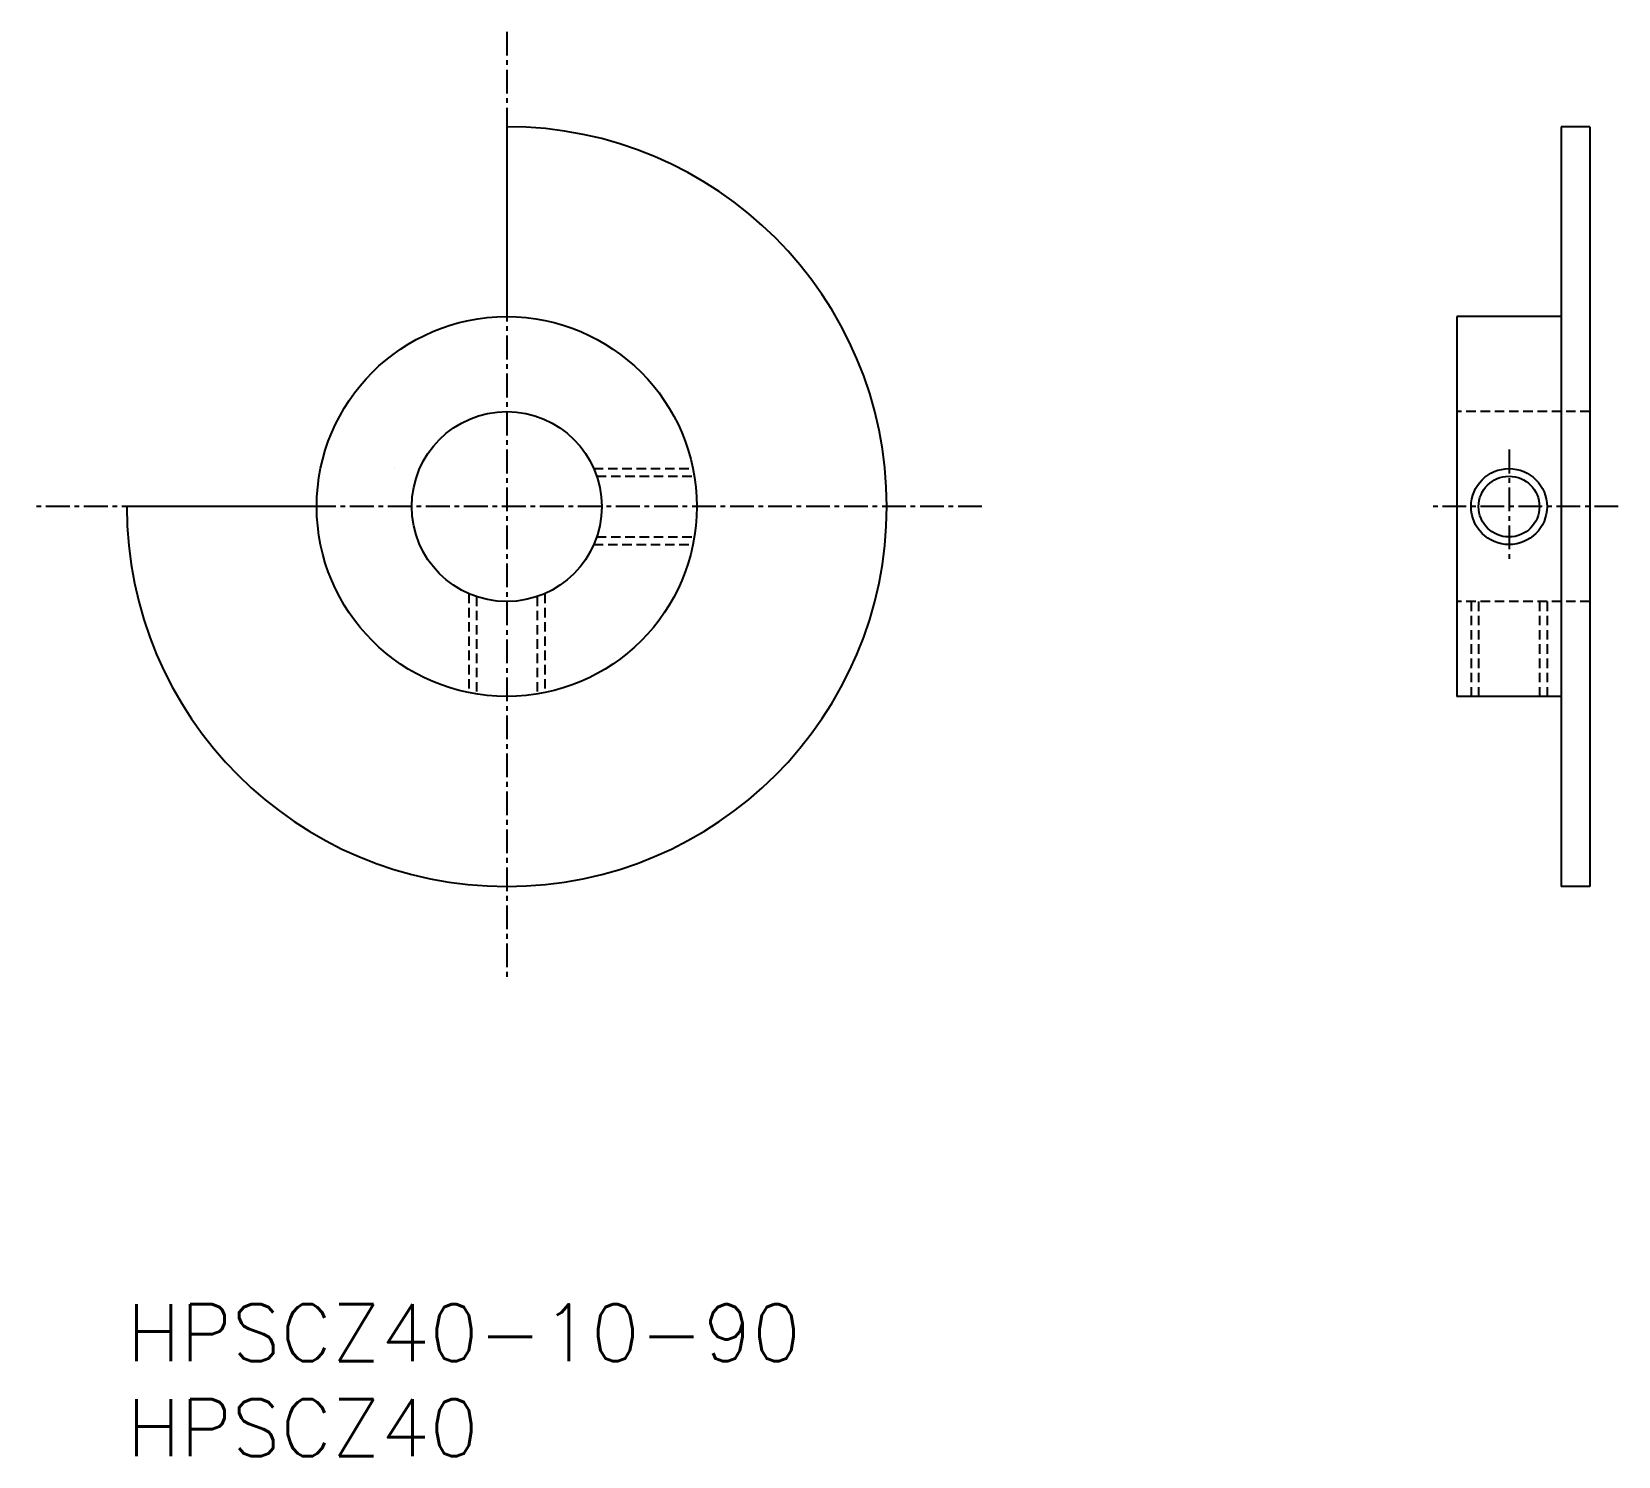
# Model space of a CAD drawing. Extents: x 257.5 to 341, y 65.3 to 140.3.
import ezdxf

# ---------------------------------------------------------------- set-up
doc = ezdxf.new("R2010")
doc.units = 0
doc.linetypes.add('CENTER', pattern=[2, 1.25, -0.25, 0.25, -0.25])
doc.linetypes.add('DASHED', pattern=[0.75, 0.5, -0.25])
doc.layers.get('0').update_dxf_attribs({"linetype": 'CONTINUOUS'})
doc.layers.add('CENTER', color=1, linetype='CENTER')
doc.styles.get("Standard").update_dxf_attribs({"font": 'txt.shx', "bigfont": 'bigfont.shx'})

msp = doc.modelspace()

# ---------------------------------------------------------------- linework, layer by layer
at = {"color": 7, "linetype": 'CONTINUOUS'}
for p, q in [((282.536, 135.308), (282.536, 125.308)), ((339.536, 135.308), (338.036, 135.308)), ((338.036, 135.308), (338.036, 95.308)), ((339.536, 135.308), (339.536, 95.308)), ((338.036, 125.308), (332.536, 125.308)), ((332.536, 125.308), (332.536, 105.308)), ((272.536, 115.308), (262.536, 115.308)), ((338.036, 105.308), (332.536, 105.308)), ((339.536, 95.308), (338.036, 95.308))]:
    msp.add_line(p, q, dxfattribs=at)
at = {"color": 3, "linetype": 'DASHED'}
for p, q in [((339.536, 120.308), (332.536, 120.308)), ((276.649, 117.308), (276.649, 117.308)), ((287.118, 117.308), (292.334, 117.308)), ((287.273, 116.908), (292.407, 116.908)), ((289.726, 117.308), (289.726, 117.308)), ((287.273, 113.708), (292.407, 113.708)), ((287.118, 113.308), (292.334, 113.308)), ((280.536, 110.726), (280.536, 105.51)), ((280.936, 110.571), (280.936, 105.437)), ((284.136, 110.571), (284.136, 105.437)), ((284.536, 110.726), (284.536, 105.51)), ((339.536, 110.308), (332.536, 110.308)), ((333.286, 110.308), (333.286, 105.308)), ((333.686, 110.308), (333.686, 105.308)), ((336.886, 110.308), (336.886, 105.308)), ((337.286, 110.308), (337.286, 105.308))]:
    msp.add_line(p, q, dxfattribs=at)
at = {"color": 7, "linetype": 'CONTINUOUS'}
for centre, radius in [((282.536, 115.308), 10), ((282.536, 115.308), 5), ((335.286, 115.308), 1.6)]:
    msp.add_circle(centre, radius, dxfattribs=at)
at = {"color": 3, "linetype": 'CONTINUOUS'}
msp.add_circle((335.286, 115.308), 2, dxfattribs=at)
at = {"color": 7, "linetype": 'CONTINUOUS'}
msp.add_arc((282.536, 115.308), 20, 180, 90, dxfattribs=at)
at = {"layer": 'CENTER', "color": 1, "linetype": 'CENTER'}
for p, q in [((282.536, 140.308), (282.536, 90.308)), ((335.286, 118.308), (335.286, 112.308)), ((307.536, 115.308), (257.536, 115.308)), ((341.036, 115.308), (331.036, 115.308))]:
    msp.add_line(p, q, dxfattribs=at)

# ---------------------------------------------------------------- texts
at = {"color": 7, "linetype": 'CONTINUOUS'}
for s, p in [('HPSCZ40-10-90', (262.536, 70.308)), ('HPSCZ40', (262.536, 65.308))]:
    msp.add_text(s, height=3, dxfattribs=at).set_placement(p)

doc.saveas('drawing.dxf')
